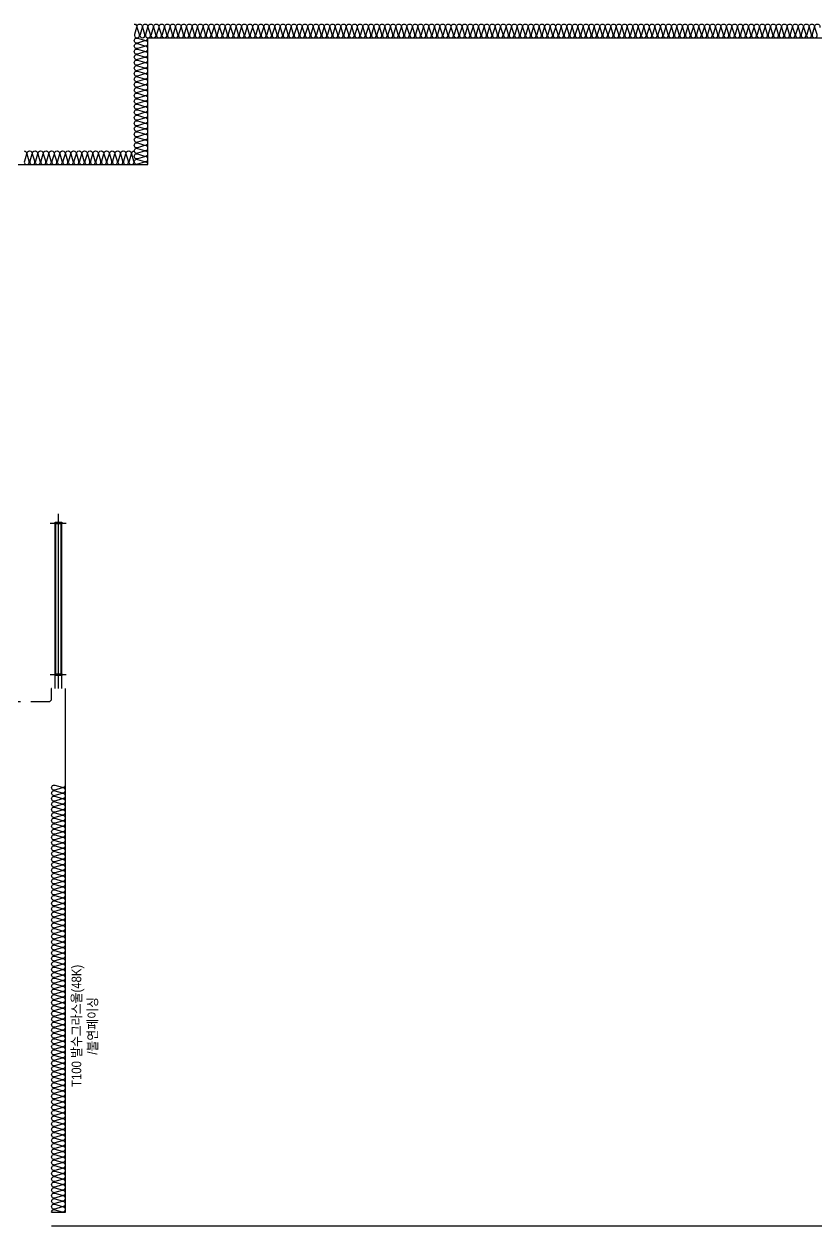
# Model space of a CAD drawing. Header units: millimetres. Extents: x 19868 to 801382, y -4805 to 85279.
# Drawn here: x 127238 to 132988, y 43679 to 52399 of the extents above; entities that cross this region are included whole.
import ezdxf
from ezdxf.enums import TextEntityAlignment as Align

# ---------------------------------------------------------------- set-up
doc = ezdxf.new("R2010")
doc.units = ezdxf.units.MM
doc.header["$LTSCALE"] = 250
doc.linetypes.add('HID', pattern=[2.8, 1.8, -1])
for name, color, linetype in [('A-DIM', 7, 'Continuous'), ('A-ELE-난간', 8, 'Continuous'), ('A-ETC-9', 9, 'Continuous'), ('A-FIN', 6, 'Continuous'), ('A-WP', 1, 'HID'), ('FIN', 5, 'Continuous'), ('ISL', 251, 'Continuous')]:
    doc.layers.add(name, color=color, linetype=linetype)
doc.layers.add('NOPLOT', color=191, linetype='Continuous', plot=False)
doc.layers.add('NOPLOT-단열', color=225, linetype='Continuous', plot=False)
doc.styles.add('Gdim', font='')
doc.styles.get('Gdim').set_extended_font_data('Dotum')

# ---------------------------------------------------------------- blocks, each defined once
blk = doc.blocks.new('A$C7f22776b')
at = {"layer": 'A-DIM'}
for p, q in [((-70, 106), (-70, 1194)), ((-30, 106), (-30, 1194))]:
    blk.add_line(p, q, dxfattribs=at)
at = {"layer": 'A-ETC-9'}
for points in [[(-75, 1206), (-25, 1206), (-25, 1194), (-75, 1194), (-75, 1206)], [(-75, 106), (-25, 106), (-25, 94), (-75, 94), (-75, 106)]]:
    blk.add_lwpolyline(points, close=True, dxfattribs=at)
at = {"layer": 'FIN'}
for p, q in [((-75, 0), (-75, 1200)), ((-25, 0), (-25, 1200))]:
    blk.add_line(p, q, dxfattribs=at)
at = {"layer": 'NOPLOT'}
for p, q in [((-50, 0), (-50, 1267.5)), ((-110, 1200), (7, 1200)), ((-110, 100), (7, 100))]:
    blk.add_line(p, q, dxfattribs=at)

msp = doc.modelspace()

# ---------------------------------------------------------------- linework, layer by layer
at = {"layer": 'A-FIN'}
msp.add_line((127438.2, 43678.9), (158938.2, 43678.9), dxfattribs=at)
at = {"layer": 'A-WP', "ltscale": 0.3}
for p, q in [((127435.2, 47578.9), (127435.2, 47494.1)), ((127438.2, 47578.9), (127435.2, 47578.9)), ((127423.1, 47481.9), (118003.4, 47481.9)), ((127423.1, 47481.9), (127435.2, 47494.1))]:
    msp.add_line(p, q, dxfattribs=at)
at = {"layer": 'ISL'}
for p, q in [((127538.2, 43778.9), (127538.2, 47578.9)), ((127438.2, 43778.9), (127538.2, 43778.9))]:
    msp.add_line(p, q, dxfattribs=at)
for points in [[(128038.2, 52398.9, -0.509014), (128055.9, 52374.7), (128040.6, 52323.2, 0.509267), (128058.2, 52298.9, 0.509267), (128075.9, 52323.2), (128060.6, 52374.7, -1.372593), (128095.9, 52374.7), (128080.6, 52323.2, 0.509267), (128098.2, 52298.9, 0.509267), (128115.9, 52323.2), (128100.6, 52374.7, -1.372593), (128135.9, 52374.7), (128120.6, 52323.2, 0.509267), (128138.2, 52298.9, 0.509267), (128155.9, 52323.2), (128140.6, 52374.7, -1.372593), (128175.9, 52374.7), (128160.6, 52323.2, 0.509267), (128178.2, 52298.9, 0.509267), (128195.9, 52323.2), (128180.6, 52374.7, -1.372593), (128215.9, 52374.7), (128200.6, 52323.2, 0.509267), (128218.2, 52298.9, 0.509267), (128235.9, 52323.2), (128220.6, 52374.7, -1.372593), (128255.9, 52374.7), (128240.6, 52323.2, 0.509267), (128258.2, 52298.9, 0.509267), (128275.9, 52323.2), (128260.6, 52374.7, -1.372593), (128295.9, 52374.7), (128280.6, 52323.2, 0.509267), (128298.2, 52298.9, 0.509267), (128315.9, 52323.2), (128300.6, 52374.7, -1.372593), (128335.9, 52374.7), (128320.6, 52323.2, 0.509267), (128338.2, 52298.9, 0.509267), (128355.9, 52323.2), (128340.6, 52374.7, -1.372593), (128375.9, 52374.7), (128360.6, 52323.2, 0.509267), (128378.2, 52298.9, 0.509267), (128395.9, 52323.2), (128380.6, 52374.7, -1.372593), (128415.9, 52374.7), (128400.6, 52323.2, 0.509267), (128418.2, 52298.9, 0.509267), (128435.9, 52323.2), (128420.6, 52374.7, -1.372593), (128455.9, 52374.7), (128440.6, 52323.2, 0.509267), (128458.2, 52298.9, 0.509267), (128475.9, 52323.2), (128460.6, 52374.7, -1.372593), (128495.9, 52374.7), (128480.6, 52323.2, 0.509267), (128498.2, 52298.9, 0.509267), (128515.9, 52323.2), (128500.6, 52374.7, -1.372593), (128535.9, 52374.7), (128520.6, 52323.2, 0.509267), (128538.2, 52298.9, 0.509267), (128555.9, 52323.2), (128540.6, 52374.7, -1.372593), (128575.9, 52374.7), (128560.6, 52323.2, 0.509267), (128578.2, 52298.9, 0.509267), (128595.9, 52323.2), (128580.6, 52374.7, -1.372593), (128615.9, 52374.7), (128600.6, 52323.2, 0.509267), (128618.2, 52298.9, 0.509267), (128635.9, 52323.2), (128620.6, 52374.7, -1.372593), (128655.9, 52374.7), (128640.6, 52323.2, 0.509267), (128658.2, 52298.9, 0.509267), (128675.9, 52323.2), (128660.6, 52374.7, -1.372593), (128695.9, 52374.7), (128680.6, 52323.2, 0.509267), (128698.2, 52298.9, 0.509267), (128715.9, 52323.2), (128700.6, 52374.7, -1.372593), (128735.9, 52374.7), (128720.6, 52323.2, 0.509267), (128738.2, 52298.9, 0.509267), (128755.9, 52323.2), (128740.6, 52374.7, -1.372593), (128775.9, 52374.7), (128760.6, 52323.2, 0.509267), (128778.2, 52298.9, 0.509267), (128795.9, 52323.2), (128780.6, 52374.7, -1.372593), (128815.9, 52374.7), (128800.6, 52323.2, 0.509267), (128818.2, 52298.9, 0.509267), (128835.9, 52323.2), (128820.6, 52374.7, -1.372593), (128855.9, 52374.7), (128840.6, 52323.2, 0.509267), (128858.2, 52298.9, 0.509267), (128875.9, 52323.2), (128860.6, 52374.7, -1.372593), (128895.9, 52374.7), (128880.6, 52323.2, 0.509267), (128898.2, 52298.9, 0.509267), (128915.9, 52323.2), (128900.6, 52374.7, -1.372593), (128935.9, 52374.7), (128920.6, 52323.2, 0.509267), (128938.2, 52298.9, 0.509267), (128955.9, 52323.2), (128940.6, 52374.7, -1.372593), (128975.9, 52374.7), (128960.6, 52323.2, 0.509267), (128978.2, 52298.9, 0.509267), (128995.9, 52323.2), (128980.6, 52374.7, -1.372593), (129015.9, 52374.7), (129000.6, 52323.2, 0.509267), (129018.2, 52298.9, 0.509267), (129035.9, 52323.2), (129020.6, 52374.7, -1.372593), (129055.9, 52374.7), (129040.6, 52323.2, 0.509267), (129058.2, 52298.9, 0.509267), (129075.9, 52323.2), (129060.6, 52374.7, -1.372593), (129095.9, 52374.7), (129080.6, 52323.2, 0.509267), (129098.2, 52298.9, 0.509267), (129115.9, 52323.2), (129100.6, 52374.7, -1.372593), (129135.9, 52374.7), (129120.6, 52323.2, 0.509267), (129138.2, 52298.9, 0.509267), (129155.9, 52323.2), (129140.6, 52374.7, -1.372593), (129175.9, 52374.7), (129160.6, 52323.2, 0.509267), (129178.2, 52298.9, 0.509267), (129195.9, 52323.2), (129180.6, 52374.7, -1.372593), (129215.9, 52374.7), (129200.6, 52323.2, 0.509267), (129218.2, 52298.9, 0.509267), (129235.9, 52323.2), (129220.6, 52374.7, -1.372593), (129255.9, 52374.7), (129240.6, 52323.2, 0.509267), (129258.2, 52298.9, 0.509267), (129275.9, 52323.2), (129260.6, 52374.7, -1.372593), (129295.9, 52374.7), (129280.6, 52323.2, 0.509267), (129298.2, 52298.9, 0.509267), (129315.9, 52323.2), (129300.6, 52374.7, -1.372593), (129335.9, 52374.7), (129320.6, 52323.2, 0.509267), (129338.2, 52298.9, 0.509267), (129355.9, 52323.2), (129340.6, 52374.7, -1.372593), (129375.9, 52374.7), (129360.6, 52323.2, 0.509267), (129378.2, 52298.9, 0.509267), (129395.9, 52323.2), (129380.6, 52374.7, -1.372593), (129415.9, 52374.7), (129400.6, 52323.2, 0.509267), (129418.2, 52298.9, 0.509267), (129435.9, 52323.2), (129420.6, 52374.7, -1.372593), (129455.9, 52374.7), (129440.6, 52323.2, 0.509267), (129458.2, 52298.9, 0.509267), (129475.9, 52323.2), (129460.6, 52374.7, -1.372593), (129495.9, 52374.7), (129480.6, 52323.2, 0.509267), (129498.2, 52298.9, 0.509267), (129515.9, 52323.2), (129500.6, 52374.7, -1.372593), (129535.9, 52374.7), (129520.6, 52323.2, 0.509267), (129538.2, 52298.9, 0.509267), (129555.9, 52323.2), (129540.6, 52374.7, -1.372593), (129575.9, 52374.7), (129560.6, 52323.2, 0.509267), (129578.2, 52298.9, 0.509267), (129595.9, 52323.2), (129580.6, 52374.7, -1.372593), (129615.9, 52374.7), (129600.6, 52323.2, 0.509267), (129618.2, 52298.9, 0.509267), (129635.9, 52323.2), (129620.6, 52374.7, -1.372593), (129655.9, 52374.7), (129640.6, 52323.2, 0.509267), (129658.2, 52298.9, 0.509267), (129675.9, 52323.2), (129660.6, 52374.7, -1.372593), (129695.9, 52374.7), (129680.6, 52323.2, 0.509267), (129698.2, 52298.9, 0.509267), (129715.9, 52323.2), (129700.6, 52374.7, -1.372593), (129735.9, 52374.7), (129720.6, 52323.2, 0.509267), (129738.2, 52298.9, 0.509267), (129755.9, 52323.2), (129740.6, 52374.7, -1.372593), (129775.9, 52374.7), (129760.6, 52323.2, 0.509267), (129778.2, 52298.9, 0.509267), (129795.9, 52323.2), (129780.6, 52374.7, -1.372593), (129815.9, 52374.7), (129800.6, 52323.2, 0.509267), (129818.2, 52298.9, 0.509267), (129835.9, 52323.2), (129820.6, 52374.7, -1.372593), (129855.9, 52374.7), (129840.6, 52323.2, 0.509267), (129858.2, 52298.9, 0.509267), (129875.9, 52323.2), (129860.6, 52374.7, -1.372593), (129895.9, 52374.7), (129880.6, 52323.2, 0.509267), (129898.2, 52298.9, 0.509267), (129915.9, 52323.2), (129900.6, 52374.7, -1.372593), (129935.9, 52374.7), (129920.6, 52323.2, 0.509267), (129938.2, 52298.9, 0.509267), (129955.9, 52323.2), (129940.6, 52374.7, -1.372593), (129975.9, 52374.7), (129960.6, 52323.2, 0.509267), (129978.2, 52298.9, 0.509267), (129995.9, 52323.2), (129980.6, 52374.7, -1.372593), (130015.9, 52374.7), (130000.6, 52323.2, 0.509267), (130018.2, 52298.9, 0.509267), (130035.9, 52323.2), (130020.6, 52374.7, -1.372593), (130055.9, 52374.7), (130040.6, 52323.2, 0.509267), (130058.2, 52298.9, 0.509267), (130075.9, 52323.2), (130060.6, 52374.7, -1.372593), (130095.9, 52374.7), (130080.6, 52323.2, 0.509267), (130098.2, 52298.9, 0.509267), (130115.9, 52323.2), (130100.6, 52374.7, -1.372593), (130135.9, 52374.7), (130120.6, 52323.2, 0.509267), (130138.2, 52298.9, 0.509267), (130155.9, 52323.2), (130140.6, 52374.7, -1.372593), (130175.9, 52374.7), (130160.6, 52323.2, 0.509267), (130178.2, 52298.9, 0.509267), (130195.9, 52323.2), (130180.6, 52374.7, -1.372593), (130215.9, 52374.7), (130200.6, 52323.2, 0.509267), (130218.2, 52298.9, 0.509267), (130235.9, 52323.2), (130220.6, 52374.7, -1.372593), (130255.9, 52374.7), (130240.6, 52323.2, 0.509267), (130258.2, 52298.9, 0.509267), (130275.9, 52323.2), (130260.6, 52374.7, -1.372593), (130295.9, 52374.7), (130280.6, 52323.2, 0.509267), (130298.2, 52298.9, 0.509267), (130315.9, 52323.2), (130300.6, 52374.7, -1.372593), (130335.9, 52374.7), (130320.6, 52323.2, 0.509267), (130338.2, 52298.9, 0.509267), (130355.9, 52323.2), (130340.6, 52374.7, -1.372593), (130375.9, 52374.7), (130360.6, 52323.2, 0.509267), (130378.2, 52298.9, 0.509267), (130395.9, 52323.2), (130380.6, 52374.7, -1.372593), (130415.9, 52374.7), (130400.6, 52323.2, 0.509267), (130418.2, 52298.9, 0.509267), (130435.9, 52323.2), (130420.6, 52374.7, -1.372593), (130455.9, 52374.7), (130440.6, 52323.2, 0.509267), (130458.2, 52298.9, 0.509267), (130475.9, 52323.2), (130460.6, 52374.7, -1.372593), (130495.9, 52374.7), (130480.6, 52323.2, 0.509267), (130498.2, 52298.9, 0.509267), (130515.9, 52323.2), (130500.6, 52374.7, -1.372593), (130535.9, 52374.7), (130520.6, 52323.2, 0.509267), (130538.2, 52298.9, 0.509267), (130555.9, 52323.2), (130540.6, 52374.7, -1.372593), (130575.9, 52374.7), (130560.6, 52323.2, 0.509267), (130578.2, 52298.9, 0.509267), (130595.9, 52323.2), (130580.6, 52374.7, -1.372593), (130615.9, 52374.7), (130600.6, 52323.2, 0.509267), (130618.2, 52298.9, 0.509267), (130635.9, 52323.2), (130620.6, 52374.7, -1.372593), (130655.9, 52374.7), (130640.6, 52323.2, 0.509267), (130658.2, 52298.9, 0.509267), (130675.9, 52323.2), (130660.6, 52374.7, -1.372593), (130695.9, 52374.7), (130680.6, 52323.2, 0.509267), (130698.2, 52298.9, 0.509267), (130715.9, 52323.2), (130700.6, 52374.7, -1.372593), (130735.9, 52374.7), (130720.6, 52323.2, 0.509267), (130738.2, 52298.9, 0.509267), (130755.9, 52323.2), (130740.6, 52374.7, -1.372593), (130775.9, 52374.7), (130760.6, 52323.2, 0.509267), (130778.2, 52298.9, 0.509267), (130795.9, 52323.2), (130780.6, 52374.7, -1.372593), (130815.9, 52374.7), (130800.6, 52323.2, 0.509267), (130818.2, 52298.9, 0.509267), (130835.9, 52323.2), (130820.6, 52374.7, -1.372593), (130855.9, 52374.7), (130840.6, 52323.2, 0.509267), (130858.2, 52298.9, 0.509267), (130875.9, 52323.2), (130860.6, 52374.7, -1.372593), (130895.9, 52374.7), (130880.6, 52323.2, 0.509267), (130898.2, 52298.9, 0.509267), (130915.9, 52323.2), (130900.6, 52374.7, -1.372593), (130935.9, 52374.7), (130920.6, 52323.2, 0.509267), (130938.2, 52298.9, 0.509267), (130955.9, 52323.2), (130940.6, 52374.7, -1.372593), (130975.9, 52374.7), (130960.6, 52323.2, 0.509267), (130978.2, 52298.9, 0.509267), (130995.9, 52323.2), (130980.6, 52374.7, -1.372593), (131015.9, 52374.7), (131000.6, 52323.2, 0.509267), (131018.2, 52298.9, 0.509267), (131035.9, 52323.2), (131020.6, 52374.7, -1.372593), (131055.9, 52374.7), (131040.6, 52323.2, 0.509267), (131058.2, 52298.9, 0.509267), (131075.9, 52323.2), (131060.6, 52374.7, -1.372593), (131095.9, 52374.7), (131080.6, 52323.2, 0.509267), (131098.2, 52298.9, 0.509267), (131115.9, 52323.2), (131100.6, 52374.7, -1.372593), (131135.9, 52374.7), (131120.6, 52323.2, 0.509267), (131138.2, 52298.9, 0.509267), (131155.9, 52323.2), (131140.6, 52374.7, -1.372593), (131175.9, 52374.7), (131160.6, 52323.2, 0.509267), (131178.2, 52298.9, 0.509267), (131195.9, 52323.2), (131180.6, 52374.7, -1.372593), (131215.9, 52374.7), (131200.6, 52323.2, 0.509267), (131218.2, 52298.9, 0.509267), (131235.9, 52323.2), (131220.6, 52374.7, -1.372593), (131255.9, 52374.7), (131240.6, 52323.2, 0.509267), (131258.2, 52298.9, 0.509267), (131275.9, 52323.2), (131260.6, 52374.7, -1.372593), (131295.9, 52374.7), (131280.6, 52323.2, 0.509267), (131298.2, 52298.9, 0.509267), (131315.9, 52323.2), (131300.6, 52374.7, -1.372593), (131335.9, 52374.7), (131320.6, 52323.2, 0.509267), (131338.2, 52298.9, 0.509267), (131355.9, 52323.2), (131340.6, 52374.7, -1.372593), (131375.9, 52374.7), (131360.6, 52323.2, 0.509267), (131378.2, 52298.9, 0.509267), (131395.9, 52323.2), (131380.6, 52374.7, -1.372593), (131415.9, 52374.7), (131400.6, 52323.2, 0.509267), (131418.2, 52298.9, 0.509267), (131435.9, 52323.2), (131420.6, 52374.7, -1.372593), (131455.9, 52374.7), (131440.6, 52323.2, 0.509267), (131458.2, 52298.9, 0.509267), (131475.9, 52323.2), (131460.6, 52374.7, -1.372593), (131495.9, 52374.7), (131480.6, 52323.2, 0.509267), (131498.2, 52298.9, 0.509267), (131515.9, 52323.2), (131500.6, 52374.7, -1.372593), (131535.9, 52374.7), (131520.6, 52323.2, 0.509267), (131538.2, 52298.9, 0.509267), (131555.9, 52323.2), (131540.6, 52374.7, -1.372593), (131575.9, 52374.7), (131560.6, 52323.2, 0.509267), (131578.2, 52298.9, 0.509267), (131595.9, 52323.2), (131580.6, 52374.7, -1.372593), (131615.9, 52374.7), (131600.6, 52323.2, 0.509267), (131618.2, 52298.9, 0.509267), (131635.9, 52323.2), (131620.6, 52374.7, -1.372593), (131655.9, 52374.7), (131640.6, 52323.2, 0.509267), (131658.2, 52298.9, 0.509267), (131675.9, 52323.2), (131660.6, 52374.7, -1.372593), (131695.9, 52374.7), (131680.6, 52323.2, 0.509267), (131698.2, 52298.9, 0.509267), (131715.9, 52323.2), (131700.6, 52374.7, -1.372593), (131735.9, 52374.7), (131720.6, 52323.2, 0.509267), (131738.2, 52298.9, 0.509267), (131755.9, 52323.2), (131740.6, 52374.7, -1.372593), (131775.9, 52374.7), (131760.6, 52323.2, 0.509267), (131778.2, 52298.9, 0.509267), (131795.9, 52323.2), (131780.6, 52374.7, -1.372593), (131815.9, 52374.7), (131800.6, 52323.2, 0.509267), (131818.2, 52298.9, 0.509267), (131835.9, 52323.2), (131820.6, 52374.7, -1.372593), (131855.9, 52374.7), (131840.6, 52323.2, 0.509267), (131858.2, 52298.9, 0.509267), (131875.9, 52323.2), (131860.6, 52374.7, -1.372593), (131895.9, 52374.7), (131880.6, 52323.2, 0.509267), (131898.2, 52298.9, 0.509267), (131915.9, 52323.2), (131900.6, 52374.7, -1.372593), (131935.9, 52374.7), (131920.6, 52323.2, 0.509267), (131938.2, 52298.9, 0.509267), (131955.9, 52323.2), (131940.6, 52374.7, -1.372593), (131975.9, 52374.7), (131960.6, 52323.2, 0.509267), (131978.2, 52298.9, 0.509267), (131995.9, 52323.2), (131980.6, 52374.7, -1.372593), (132015.9, 52374.7), (132000.6, 52323.2, 0.509267), (132018.2, 52298.9, 0.509267), (132035.9, 52323.2), (132020.6, 52374.7, -1.372593), (132055.9, 52374.7), (132040.6, 52323.2, 0.509267), (132058.2, 52298.9, 0.509267), (132075.9, 52323.2), (132060.6, 52374.7, -1.372593), (132095.9, 52374.7), (132080.6, 52323.2, 0.509267), (132098.2, 52298.9, 0.509267), (132115.9, 52323.2), (132100.6, 52374.7, -1.372593), (132135.9, 52374.7), (132120.6, 52323.2, 0.509267), (132138.2, 52298.9, 0.509267), (132155.9, 52323.2), (132140.6, 52374.7, -1.372593), (132175.9, 52374.7), (132160.6, 52323.2, 0.509267), (132178.2, 52298.9, 0.509267), (132195.9, 52323.2), (132180.6, 52374.7, -1.372593), (132215.9, 52374.7), (132200.6, 52323.2, 0.509267), (132218.2, 52298.9, 0.509267), (132235.9, 52323.2), (132220.6, 52374.7, -1.372593), (132255.9, 52374.7), (132240.6, 52323.2, 0.509267), (132258.2, 52298.9, 0.509267), (132275.9, 52323.2), (132260.6, 52374.7, -1.372593), (132295.9, 52374.7), (132280.6, 52323.2, 0.509267), (132298.2, 52298.9, 0.509267), (132315.9, 52323.2), (132300.6, 52374.7, -1.372593), (132335.9, 52374.7), (132320.6, 52323.2, 0.509267), (132338.2, 52298.9, 0.509267), (132355.9, 52323.2), (132340.6, 52374.7, -1.372593), (132375.9, 52374.7), (132360.6, 52323.2, 0.509267), (132378.2, 52298.9, 0.509267), (132395.9, 52323.2), (132380.6, 52374.7, -1.372593), (132415.9, 52374.7), (132400.6, 52323.2, 0.509267), (132418.2, 52298.9, 0.509267), (132435.9, 52323.2), (132420.6, 52374.7, -1.372593), (132455.9, 52374.7), (132440.6, 52323.2, 0.509267), (132458.2, 52298.9, 0.509267), (132475.9, 52323.2), (132460.6, 52374.7, -1.372593), (132495.9, 52374.7), (132480.6, 52323.2, 0.509267), (132498.2, 52298.9, 0.509267), (132515.9, 52323.2), (132500.6, 52374.7, -1.372593), (132535.9, 52374.7), (132520.6, 52323.2, 0.509267), (132538.2, 52298.9, 0.509267), (132555.9, 52323.2), (132540.6, 52374.7, -1.372593), (132575.9, 52374.7), (132560.6, 52323.2, 0.509267), (132578.2, 52298.9, 0.509267), (132595.9, 52323.2), (132580.6, 52374.7, -1.372593), (132615.9, 52374.7), (132600.6, 52323.2, 0.509267), (132618.2, 52298.9, 0.509267), (132635.9, 52323.2), (132620.6, 52374.7, -1.372593), (132655.9, 52374.7), (132640.6, 52323.2, 0.509267), (132658.2, 52298.9, 0.509267), (132675.9, 52323.2), (132660.6, 52374.7, -1.372593), (132695.9, 52374.7), (132680.6, 52323.2, 0.509267), (132698.2, 52298.9, 0.509267), (132715.9, 52323.2), (132700.6, 52374.7, -1.372593), (132735.9, 52374.7), (132720.6, 52323.2, 0.509267), (132738.2, 52298.9, 0.509267), (132755.9, 52323.2), (132740.6, 52374.7, -1.372593), (132775.9, 52374.7), (132760.6, 52323.2, 0.509267), (132778.2, 52298.9, 0.509267), (132795.9, 52323.2), (132780.6, 52374.7, -1.372593), (132815.9, 52374.7), (132800.6, 52323.2, 0.509267), (132818.2, 52298.9, 0.509267), (132835.9, 52323.2), (132820.6, 52374.7, -1.372593), (132855.9, 52374.7), (132840.6, 52323.2, 0.509267), (132858.2, 52298.9, 0.509267), (132875.9, 52323.2), (132860.6, 52374.7, -1.372593), (132895.9, 52374.7), (132880.6, 52323.2, 0.509267), (132898.2, 52298.9, 0.509267), (132915.9, 52323.2), (132900.6, 52374.7, -1.372593), (132935.9, 52374.7), (132920.6, 52323.2, 0.509267), (132938.2, 52298.9, 0.509267), (132955.9, 52323.2), (132940.6, 52374.7, -1.372593), (132975.9, 52374.7), (132960.6, 52323.2, 0.509267), (132978.2, 52298.9, 0.509267), (132995.9, 52323.2), (132980.6, 52374.7, -1.372593), (133015.9, 52374.7)], [(128138.2, 51379, 0.509267), (128114, 51396.6), (128062.5, 51381.3, -1.372593), (128062.5, 51416.6), (128114, 51401.3, 0.509267), (128138.2, 51419, 0.509267), (128114, 51436.6), (128062.5, 51421.3, -1.372593), (128062.5, 51456.6), (128114, 51441.3, 0.509267), (128138.2, 51459, 0.509267), (128114, 51476.6), (128062.5, 51461.3, -1.372593), (128062.5, 51496.6), (128114, 51481.3, 0.509267), (128138.2, 51499, 0.509267), (128114, 51516.6), (128062.5, 51501.3, -1.372593), (128062.5, 51536.6), (128114, 51521.3, 0.509267), (128138.2, 51539, 0.509267), (128114, 51556.6), (128062.5, 51541.3, -1.372593), (128062.5, 51576.6), (128114, 51561.3, 0.509267), (128138.2, 51579, 0.509267), (128114, 51596.6), (128062.5, 51581.3, -1.372593), (128062.5, 51616.6), (128114, 51601.3, 0.509267), (128138.2, 51619, 0.509267), (128114, 51636.6), (128062.5, 51621.3, -1.372593), (128062.5, 51656.6), (128114, 51641.3, 0.509267), (128138.2, 51659, 0.509267), (128114, 51676.6), (128062.5, 51661.3, -1.372593), (128062.5, 51696.6), (128114, 51681.3, 0.509267), (128138.2, 51699, 0.509267), (128114, 51716.6), (128062.5, 51701.3, -1.372593), (128062.5, 51736.6), (128114, 51721.3, 0.509267), (128138.2, 51739, 0.509267), (128114, 51756.6), (128062.5, 51741.3, -1.372593), (128062.5, 51776.6), (128114, 51761.3, 0.509267), (128138.2, 51779, 0.509267), (128114, 51796.6), (128062.5, 51781.3, -1.372593), (128062.5, 51816.6), (128114, 51801.3, 0.509267), (128138.2, 51819, 0.509267), (128114, 51836.6), (128062.5, 51821.3, -1.372593), (128062.5, 51856.6), (128114, 51841.3, 0.509267), (128138.2, 51859, 0.509267), (128114, 51876.6), (128062.5, 51861.3, -1.372593), (128062.5, 51896.6), (128114, 51881.3, 0.509267), (128138.2, 51899, 0.509267), (128114, 51916.6), (128062.5, 51901.3, -1.372593), (128062.5, 51936.6), (128114, 51921.3, 0.509267), (128138.2, 51939, 0.509267), (128114, 51956.6), (128062.5, 51941.3, -1.372593), (128062.5, 51976.6), (128114, 51961.3, 0.509267), (128138.2, 51979, 0.509267), (128114, 51996.6), (128062.5, 51981.3, -1.372593), (128062.5, 52016.6), (128114, 52001.3, 0.509267), (128138.2, 52019, 0.509267), (128114, 52036.6), (128062.5, 52021.3, -1.372593), (128062.5, 52056.6), (128114, 52041.3, 0.509267), (128138.2, 52059, 0.509267), (128114, 52076.6), (128062.5, 52061.3, -1.372593), (128062.5, 52096.6), (128114, 52081.3, 0.509267), (128138.2, 52099, 0.509267), (128114, 52116.6), (128062.5, 52101.3, -1.372593), (128062.5, 52136.6), (128114, 52121.3, 0.509267), (128138.2, 52139, 0.509267), (128114, 52156.6), (128062.5, 52141.3, -1.372593), (128062.5, 52176.6), (128114, 52161.3, 0.509267), (128138.2, 52179, 0.509267), (128114, 52196.6), (128062.5, 52181.3, -1.372593), (128062.5, 52216.6), (128114, 52201.3, 0.509267), (128138.2, 52219, 0.509267), (128114, 52236.6), (128062.5, 52221.3, -1.372593), (128062.5, 52256.6), (128114, 52241.3, 0.509267), (128138.2, 52259, 0.509267), (128114, 52276.6), (128062.5, 52261.3, -1.372593), (128062.5, 52296.6), (128114, 52281.3, 0.509267), (128138.2, 52299)], [(127238.2, 51478.9, -0.509267), (127255.9, 51454.7), (127240.6, 51403.2, 1.372593), (127275.9, 51403.2), (127260.6, 51454.7, -0.509267), (127278.2, 51478.9, -0.509267), (127295.9, 51454.7), (127280.6, 51403.2, 1.372593), (127315.9, 51403.2), (127300.6, 51454.7, -0.509267), (127318.2, 51478.9, -0.509267), (127335.9, 51454.7), (127320.6, 51403.2, 1.372593), (127355.9, 51403.2), (127340.6, 51454.7, -0.509267), (127358.2, 51478.9, -0.509267), (127375.9, 51454.7), (127360.6, 51403.2, 1.372593), (127395.9, 51403.2), (127380.6, 51454.7, -0.509267), (127398.2, 51478.9, -0.509267), (127415.9, 51454.7), (127400.6, 51403.2, 1.372593), (127435.9, 51403.2), (127420.6, 51454.7, -0.509267), (127438.2, 51478.9, -0.509267), (127455.9, 51454.7), (127440.6, 51403.2, 1.372593), (127475.9, 51403.2), (127460.6, 51454.7, -0.509267), (127478.2, 51478.9, -0.509267), (127495.9, 51454.7), (127480.6, 51403.2, 1.372593), (127515.9, 51403.2), (127500.6, 51454.7, -0.509267), (127518.2, 51478.9, -0.509267), (127535.9, 51454.7), (127520.6, 51403.2, 1.372593), (127555.9, 51403.2), (127540.6, 51454.7, -0.509267), (127558.2, 51478.9, -0.509267), (127575.9, 51454.7), (127560.6, 51403.2, 1.372593), (127595.9, 51403.2), (127580.6, 51454.7, -0.509267), (127598.2, 51478.9, -0.509267), (127615.9, 51454.7), (127600.6, 51403.2, 1.372593), (127635.9, 51403.2), (127620.6, 51454.7, -0.509267), (127638.2, 51478.9, -0.509267), (127655.9, 51454.7), (127640.6, 51403.2, 1.372593), (127675.9, 51403.2), (127660.6, 51454.7, -0.509267), (127678.2, 51478.9, -0.509267), (127695.9, 51454.7), (127680.6, 51403.2, 1.372593), (127715.9, 51403.2), (127700.6, 51454.7, -0.509267), (127718.2, 51478.9, -0.509267), (127735.9, 51454.7), (127720.6, 51403.2, 1.372593), (127755.9, 51403.2), (127740.6, 51454.7, -0.509267), (127758.2, 51478.9, -0.509267), (127775.9, 51454.7), (127760.6, 51403.2, 1.372593), (127795.9, 51403.2), (127780.6, 51454.7, -0.509267), (127798.2, 51478.9, -0.509267), (127815.9, 51454.7), (127800.6, 51403.2, 1.372593), (127835.9, 51403.2), (127820.6, 51454.7, -0.509267), (127838.2, 51478.9, -0.509267), (127855.9, 51454.7), (127840.6, 51403.2, 1.372593), (127875.9, 51403.2), (127860.6, 51454.7, -0.509267), (127878.2, 51478.9, -0.509267), (127895.9, 51454.7), (127880.6, 51403.2, 1.372593), (127915.9, 51403.2), (127900.6, 51454.7, -0.509267), (127918.2, 51478.9, -0.509267), (127935.9, 51454.7), (127920.6, 51403.2, 1.372593), (127955.9, 51403.2), (127940.6, 51454.7, -0.509267), (127958.2, 51478.9, -0.509267), (127975.9, 51454.7), (127960.6, 51403.2, 1.372593), (127995.9, 51403.2), (127980.6, 51454.7, -0.509267), (127998.2, 51478.9, -0.509267), (128015.9, 51454.7), (128000.6, 51403.2, 1.372593), (128035.9, 51403.2), (128020.6, 51454.7, -0.509267), (128038.2, 51478.9)], [(127438.2, 43778.9, -0.509039), (127462.5, 43796.6), (127514, 43781.3, 0.509267), (127538.2, 43799, 0.509267), (127514, 43816.6), (127462.5, 43801.3, -1.372593), (127462.5, 43836.6), (127514, 43821.3, 0.509267), (127538.2, 43839, 0.509267), (127514, 43856.6), (127462.5, 43841.3, -1.372593), (127462.5, 43876.6), (127514, 43861.3, 0.509267), (127538.2, 43879, 0.509267), (127514, 43896.6), (127462.5, 43881.3, -1.372593), (127462.5, 43916.6), (127514, 43901.3, 0.509267), (127538.2, 43919, 0.509267), (127514, 43936.6), (127462.5, 43921.3, -1.372593), (127462.5, 43956.6), (127514, 43941.3, 0.509267), (127538.2, 43959, 0.509267), (127514, 43976.6), (127462.5, 43961.3, -1.372593), (127462.5, 43996.6), (127514, 43981.3, 0.509267), (127538.2, 43999, 0.509267), (127514, 44016.6), (127462.5, 44001.3, -1.372593), (127462.5, 44036.6), (127514, 44021.3, 0.509267), (127538.2, 44039, 0.509267), (127514, 44056.6), (127462.5, 44041.3, -1.372593), (127462.5, 44076.6), (127514, 44061.3, 0.509267), (127538.2, 44079, 0.509267), (127514, 44096.6), (127462.5, 44081.3, -1.372593), (127462.5, 44116.6), (127514, 44101.3, 0.509267), (127538.2, 44119, 0.509267), (127514, 44136.6), (127462.5, 44121.3, -1.372593), (127462.5, 44156.6), (127514, 44141.3, 0.509267), (127538.2, 44159, 0.509267), (127514, 44176.6), (127462.5, 44161.3, -1.372593), (127462.5, 44196.6), (127514, 44181.3, 0.509267), (127538.2, 44199, 0.509267), (127514, 44216.6), (127462.5, 44201.3, -1.372593), (127462.5, 44236.6), (127514, 44221.3, 0.509267), (127538.2, 44239, 0.509267), (127514, 44256.6), (127462.5, 44241.3, -1.372593), (127462.5, 44276.6), (127514, 44261.3, 0.509267), (127538.2, 44279, 0.509267), (127514, 44296.6), (127462.5, 44281.3, -1.372593), (127462.5, 44316.6), (127514, 44301.3, 0.509267), (127538.2, 44319, 0.509267), (127514, 44336.6), (127462.5, 44321.3, -1.372593), (127462.5, 44356.6), (127514, 44341.3, 0.509267), (127538.2, 44359, 0.509267), (127514, 44376.6), (127462.5, 44361.3, -1.372593), (127462.5, 44396.6), (127514, 44381.3, 0.509267), (127538.2, 44399, 0.509267), (127514, 44416.6), (127462.5, 44401.3, -1.372593), (127462.5, 44436.6), (127514, 44421.3, 0.509267), (127538.2, 44439, 0.509267), (127514, 44456.6), (127462.5, 44441.3, -1.372593), (127462.5, 44476.6), (127514, 44461.3, 0.509267), (127538.2, 44479, 0.509267), (127514, 44496.6), (127462.5, 44481.3, -1.372593), (127462.5, 44516.6), (127514, 44501.3, 0.509267), (127538.2, 44519, 0.509267), (127514, 44536.6), (127462.5, 44521.3, -1.372593), (127462.5, 44556.6), (127514, 44541.3, 0.509267), (127538.2, 44559, 0.509267), (127514, 44576.6), (127462.5, 44561.3, -1.372593), (127462.5, 44596.6), (127514, 44581.3, 0.509267), (127538.2, 44599, 0.509267), (127514, 44616.6), (127462.5, 44601.3, -1.372593), (127462.5, 44636.6), (127514, 44621.3, 0.509267), (127538.2, 44639, 0.509267), (127514, 44656.6), (127462.5, 44641.3, -1.372593), (127462.5, 44676.6), (127514, 44661.3, 0.509267), (127538.2, 44679, 0.509267), (127514, 44696.6), (127462.5, 44681.3, -1.372593), (127462.5, 44716.6), (127514, 44701.3, 0.509267), (127538.2, 44719, 0.509267), (127514, 44736.6), (127462.5, 44721.3, -1.372593), (127462.5, 44756.6), (127514, 44741.3, 0.509267), (127538.2, 44759, 0.509267), (127514, 44776.6), (127462.5, 44761.3, -1.372593), (127462.5, 44796.6), (127514, 44781.3, 0.509267), (127538.2, 44799, 0.509267), (127514, 44816.6), (127462.5, 44801.3, -1.372593), (127462.5, 44836.6), (127514, 44821.3, 0.509267), (127538.2, 44839, 0.509267), (127514, 44856.6), (127462.5, 44841.3, -1.372593), (127462.5, 44876.6), (127514, 44861.3, 0.509267), (127538.2, 44879, 0.509267), (127514, 44896.6), (127462.5, 44881.3, -1.372593), (127462.5, 44916.6), (127514, 44901.3, 0.509267), (127538.2, 44919, 0.509267), (127514, 44936.6), (127462.5, 44921.3, -1.372593), (127462.5, 44956.6), (127514, 44941.3, 0.509267), (127538.2, 44959, 0.509267), (127514, 44976.6), (127462.5, 44961.3, -1.372593), (127462.5, 44996.6), (127514, 44981.3, 0.509267), (127538.2, 44999, 0.509267), (127514, 45016.6), (127462.5, 45001.3, -1.372593), (127462.5, 45036.6), (127514, 45021.3, 0.509267), (127538.2, 45039, 0.509267), (127514, 45056.6), (127462.5, 45041.3, -1.372593), (127462.5, 45076.6), (127514, 45061.3, 0.509267), (127538.2, 45079, 0.509267), (127514, 45096.6), (127462.5, 45081.3, -1.372593), (127462.5, 45116.6), (127514, 45101.3, 0.509267), (127538.2, 45119, 0.509267), (127514, 45136.6), (127462.5, 45121.3, -1.372593), (127462.5, 45156.6), (127514, 45141.3, 0.509267), (127538.2, 45159, 0.509267), (127514, 45176.6), (127462.5, 45161.3, -1.372593), (127462.5, 45196.6), (127514, 45181.3, 0.509267), (127538.2, 45199, 0.509267), (127514, 45216.6), (127462.5, 45201.3, -1.372593), (127462.5, 45236.6), (127514, 45221.3, 0.509267), (127538.2, 45239, 0.509267), (127514, 45256.6), (127462.5, 45241.3, -1.372593), (127462.5, 45276.6), (127514, 45261.3, 0.509267), (127538.2, 45279, 0.509267), (127514, 45296.6), (127462.5, 45281.3, -1.372593), (127462.5, 45316.6), (127514, 45301.3, 0.509267), (127538.2, 45319, 0.509267), (127514, 45336.6), (127462.5, 45321.3, -1.372593), (127462.5, 45356.6), (127514, 45341.3, 0.509267), (127538.2, 45359, 0.509267), (127514, 45376.6), (127462.5, 45361.3, -1.372593), (127462.5, 45396.6), (127514, 45381.3, 0.509267), (127538.2, 45399, 0.509267), (127514, 45416.6), (127462.5, 45401.3, -1.372593), (127462.5, 45436.6), (127514, 45421.3, 0.509267), (127538.2, 45439, 0.509267), (127514, 45456.6), (127462.5, 45441.3, -1.372593), (127462.5, 45476.6), (127514, 45461.3, 0.509267), (127538.2, 45479, 0.509267), (127514, 45496.6), (127462.5, 45481.3, -1.372593), (127462.5, 45516.6), (127514, 45501.3, 0.509267), (127538.2, 45519, 0.509267), (127514, 45536.6), (127462.5, 45521.3, -1.372593), (127462.5, 45556.6), (127514, 45541.3, 0.509267), (127538.2, 45559, 0.509267), (127514, 45576.6), (127462.5, 45561.3, -1.372593), (127462.5, 45596.6), (127514, 45581.3, 0.509267), (127538.2, 45599, 0.509267), (127514, 45616.6), (127462.5, 45601.3, -1.372593), (127462.5, 45636.6), (127514, 45621.3, 0.509267), (127538.2, 45639, 0.509267), (127514, 45656.6), (127462.5, 45641.3, -1.372593), (127462.5, 45676.6), (127514, 45661.3, 0.509267), (127538.2, 45679, 0.509267), (127514, 45696.6), (127462.5, 45681.3, -1.372593), (127462.5, 45716.6), (127514, 45701.3, 0.509267), (127538.2, 45719, 0.509267), (127514, 45736.6), (127462.5, 45721.3, -1.372593), (127462.5, 45756.6), (127514, 45741.3, 0.509267), (127538.2, 45759, 0.509267), (127514, 45776.6), (127462.5, 45761.3, -1.372593), (127462.5, 45796.6), (127514, 45781.3, 0.509267), (127538.2, 45799, 0.509267), (127514, 45816.6), (127462.5, 45801.3, -1.372593), (127462.5, 45836.6), (127514, 45821.3, 0.509267), (127538.2, 45839, 0.509267), (127514, 45856.6), (127462.5, 45841.3, -1.372593), (127462.5, 45876.6), (127514, 45861.3, 0.509267), (127538.2, 45879, 0.509267), (127514, 45896.6), (127462.5, 45881.3, -1.372593), (127462.5, 45916.6), (127514, 45901.3, 0.509267), (127538.2, 45919, 0.509267), (127514, 45936.6), (127462.5, 45921.3, -1.372593), (127462.5, 45956.6), (127514, 45941.3, 0.509267), (127538.2, 45959, 0.509267), (127514, 45976.6), (127462.5, 45961.3, -1.372593), (127462.5, 45996.6), (127514, 45981.3, 0.509267), (127538.2, 45999, 0.509267), (127514, 46016.6), (127462.5, 46001.3, -1.372593), (127462.5, 46036.6), (127514, 46021.3, 0.509267), (127538.2, 46039, 0.509267), (127514, 46056.6), (127462.5, 46041.3, -1.372593), (127462.5, 46076.6), (127514, 46061.3, 0.509267), (127538.2, 46079, 0.509267), (127514, 46096.6), (127462.5, 46081.3, -1.372593), (127462.5, 46116.6), (127514, 46101.3, 0.509267), (127538.2, 46119, 0.509267), (127514, 46136.6), (127462.5, 46121.3, -1.372593), (127462.5, 46156.6), (127514, 46141.3, 0.509267), (127538.2, 46159, 0.509267), (127514, 46176.6), (127462.5, 46161.3, -1.372593), (127462.5, 46196.6), (127514, 46181.3, 0.509267), (127538.2, 46199, 0.509267), (127514, 46216.6), (127462.5, 46201.3, -1.372593), (127462.5, 46236.6), (127514, 46221.3, 0.509267), (127538.2, 46239, 0.509267), (127514, 46256.6), (127462.5, 46241.3, -1.372593), (127462.5, 46276.6), (127514, 46261.3, 0.509267), (127538.2, 46279, 0.509267), (127514, 46296.6), (127462.5, 46281.3, -1.372593), (127462.5, 46316.6), (127514, 46301.3, 0.509267), (127538.2, 46319, 0.509267), (127514, 46336.6), (127462.5, 46321.3, -1.372593), (127462.5, 46356.6), (127514, 46341.3, 0.509267), (127538.2, 46359, 0.509267), (127514, 46376.6), (127462.5, 46361.3, -1.372593), (127462.5, 46396.6), (127514, 46381.3, 0.509267), (127538.2, 46399, 0.509267), (127514, 46416.6), (127462.5, 46401.3, -1.372593), (127462.5, 46436.6), (127514, 46421.3, 0.509267), (127538.2, 46439, 0.509267), (127514, 46456.6), (127462.5, 46441.3, -1.372593), (127462.5, 46476.6), (127514, 46461.3, 0.509267), (127538.2, 46479, 0.509267), (127514, 46496.6), (127462.5, 46481.3, -1.372593), (127462.5, 46516.6), (127514, 46501.3, 0.509267), (127538.2, 46519, 0.509267), (127514, 46536.6), (127462.5, 46521.3, -1.372593), (127462.5, 46556.6), (127514, 46541.3, 0.509267), (127538.2, 46559, 0.509267), (127514, 46576.6), (127462.5, 46561.3, -1.372593), (127462.5, 46596.6), (127514, 46581.3, 0.509267), (127538.2, 46599, 0.509267), (127514, 46616.6), (127462.5, 46601.3, -1.372593), (127462.5, 46636.6), (127514, 46621.3, 0.509267), (127538.2, 46639, 0.509267), (127514, 46656.6), (127462.5, 46641.3, -1.372593), (127462.5, 46676.6), (127514, 46661.3, 0.509267), (127538.2, 46679, 0.509267), (127514, 46696.6), (127462.5, 46681.3, -1.372593), (127462.5, 46716.6), (127514, 46701.3, 0.509267), (127538.2, 46719, 0.509267), (127514, 46736.6), (127462.5, 46721.3, -1.372593), (127462.5, 46756.6), (127514, 46741.3, 0.509267), (127538.2, 46759, 0.509267), (127514, 46776.6), (127462.5, 46761.3, -1.372593), (127462.5, 46796.6), (127514, 46781.3, 0.509267), (127538.2, 46799, 0.509267), (127514, 46816.6), (127462.5, 46801.3, -1.372593), (127462.5, 46836.6), (127514, 46821.3, 0.509267), (127538.2, 46839, 0.509267), (127514, 46856.6), (127462.5, 46841.3, -1.372593), (127462.5, 46876.6), (127514, 46861.3, 0.509267), (127538.2, 46879, 0.00045), (127538.2, 46879)]]:
    msp.add_lwpolyline(points, format="xyb", dxfattribs=at)
msp.add_lwpolyline([(117938.2, 51378.9), (118338.2, 51378.9), (118338.2, 52278.9), (122138.2, 52278.9), (122138.2, 51378.9), (123138.2, 51378.9), (123138.2, 52298.9), (127138.2, 52298.9), (127138.2, 51378.9), (128138.2, 51378.9), (128138.2, 52298.9), (138038.2, 52298.9), (138038.2, 51178.9), (139238.2, 51178.9), (139238.2, 52298.9), (149138.2, 52298.9), (149138.2, 51378.9), (150138.2, 51378.9), (150138.2, 52298.9), (154138.2, 52298.9), (154138.2, 51178.9), (154638.2, 51178.9)], dxfattribs=at)

# ---------------------------------------------------------------- block references
at = {"layer": 'A-ELE-난간'}
msp.add_blockref('A$C7f22776b', (127538.2, 47578.9), dxfattribs=at)

# ---------------------------------------------------------------- texts
at = {"layer": 'NOPLOT-단열', "style": 'Gdim', "width": 0.9}
for s, p in [('T100 발수그라스울(48K)', (127618.9, 45130.7)), ('/불연페이싱', (127735.4, 45130.7))]:
    msp.add_text(s, height=70, rotation=90, dxfattribs=at).set_placement(p, align=Align.MIDDLE_CENTER)

doc.saveas('drawing.dxf')
